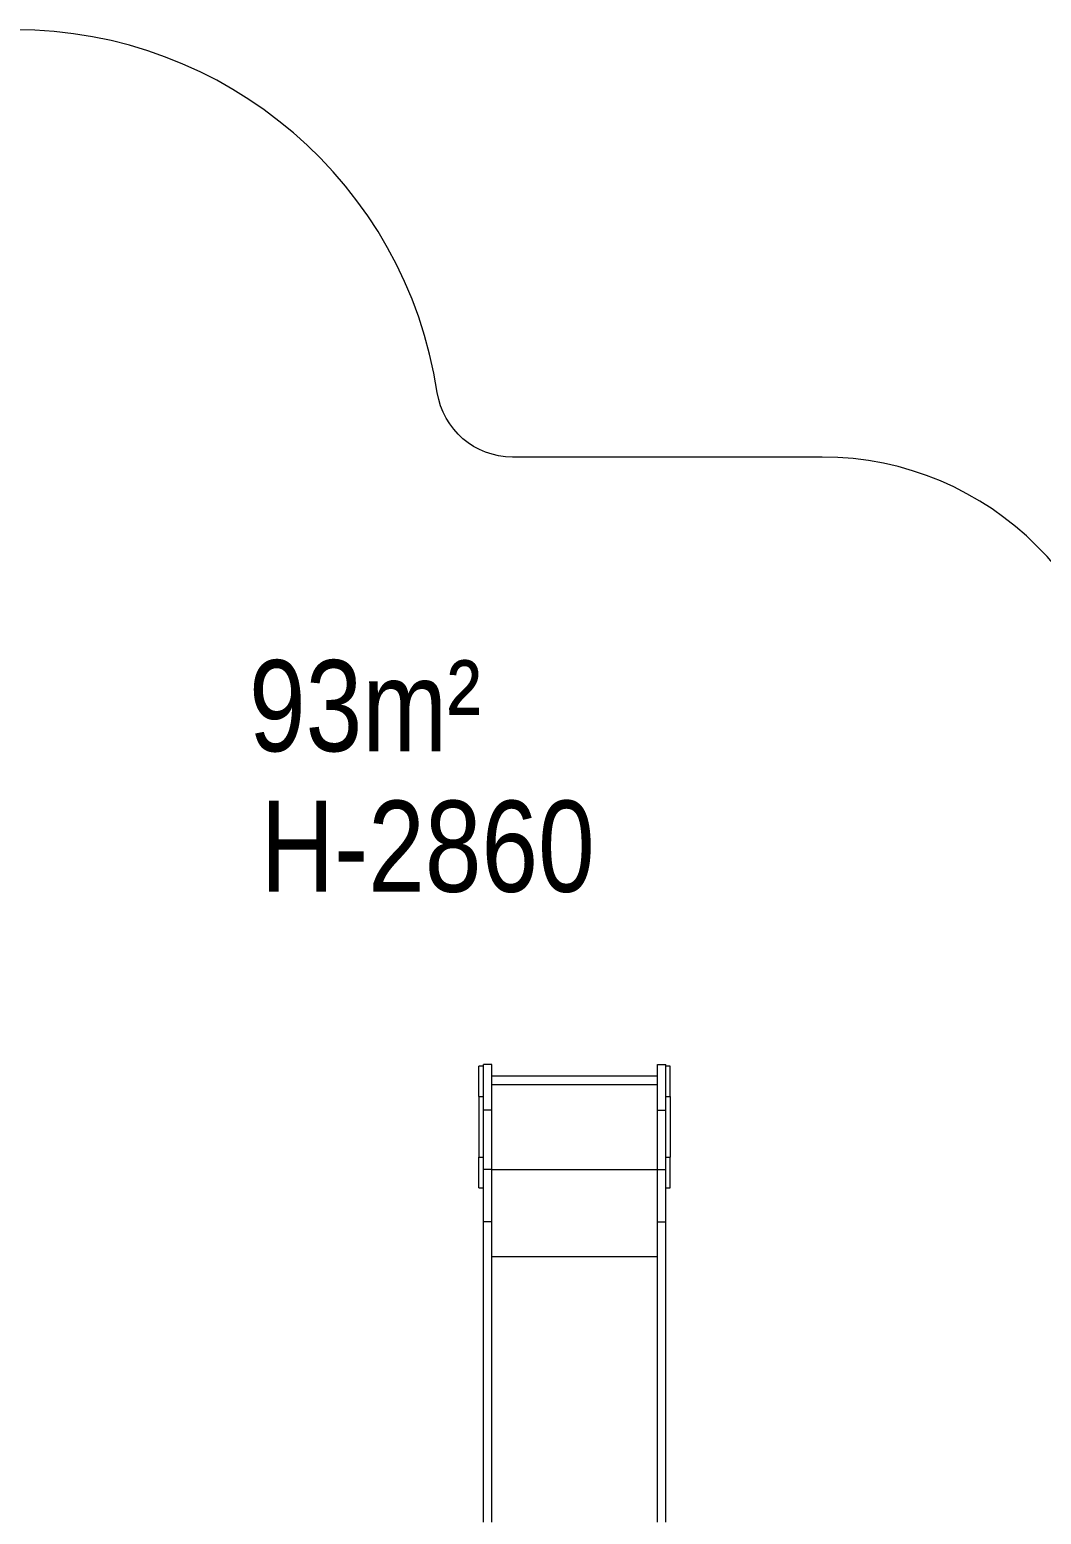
# Model space of a CAD drawing. Header units: millimetres. Extents: x -7735 to 7893, y -6545 to 6034.
# Drawn here: x -1390 to 1940, y 1147 to 6034 of the extents above; entities that cross this region are included whole.
import ezdxf

# ---------------------------------------------------------------- set-up
doc = ezdxf.new("R2010")
doc.units = ezdxf.units.MM
for name, color, linetype in [('DIKOM_ЗОНА', 80, 'Continuous'), ('DIKOM_ОБЪЕКТ', 7, 'Continuous'), ('DIKOM_РАЗМЕР_ОБЪЕКТА', 7, 'Continuous')]:
    doc.layers.add(name, color=color, linetype=linetype)
doc.styles.add('style1', font='arial.ttf', dxfattribs={"width": 0.8})

msp = doc.modelspace()

# ---------------------------------------------------------------- linework, layer by layer
at = {"layer": 'DIKOM_ЗОНА', "color": 3, "lineweight": 15}
msp.add_lwpolyline([(2218.81, 3627.232, 0.41421356), (1218.81, 4627.232), (198.813, 4627.232, -0.3705086), (-48.324, 4839.505, 0.3705086), (-1438.845, 6033.862), (-2501.19, 6033.862, 0.41421356), (-4001.19, 4533.862), (-4001.19, 3108.678, -0.19840083), (-4074.066, 2932.25), (-5675.304, 1324.696, 0.41306094), (-5675.304, -792.445), (-4074.066, -2400, -0.19840083), (-4001.19, -2576.428), (-4001.19, -4001.612, 0.41421356), (-2501.19, -5501.612), (-1438.845, -5501.612, 0.3705086), (-48.324, -4307.254, -0.3705086)], format="xyb", dxfattribs=at)
at = {"layer": 'DIKOM_ОБЪЕКТ', "color": 7, "linetype": 'Continuous', "lineweight": 15}
for p, q in [((103.81, 2622.234), (88.81, 2622.234)), ((88.81, 2522.232), (88.81, 2622.234)), ((130.81, 2627.234), (103.81, 2627.234)), ((103.81, 2627.232), (103.81, 2627.234)), ((130.81, 2627.232), (103.81, 2627.232)), ((103.81, 2477.229), (103.81, 2627.232)), ((130.81, 2627.232), (130.81, 2627.234)), ((130.81, 2477.229), (130.81, 2627.232)), ((676.81, 2627.234), (703.81, 2627.234)), ((676.81, 2627.232), (676.81, 2627.234)), ((676.81, 2627.232), (703.81, 2627.232)), ((676.81, 2477.229), (676.81, 2627.232)), ((703.81, 2627.232), (703.81, 2627.234)), ((703.81, 2477.229), (703.81, 2627.232)), ((718.81, 2622.234), (703.81, 2622.234)), ((718.81, 2522.232), (718.81, 2622.234)), ((676.81, 2589.234), (130.81, 2589.234)), ((130.81, 2562.233), (676.81, 2562.233)), ((88.81, 2522.232), (103.81, 2522.232)), ((88.81, 2522.232), (88.81, 2322.232)), ((703.81, 2522.232), (718.81, 2522.232)), ((718.81, 2522.232), (718.81, 2322.232)), ((130.81, 2477.229), (103.81, 2477.229)), ((103.81, 2282.229), (103.81, 2477.229)), ((130.81, 2282.229), (130.81, 2477.229)), ((676.81, 2477.229), (703.81, 2477.229)), ((676.81, 2282.229), (676.81, 2477.229)), ((703.81, 2282.229), (703.81, 2477.229)), ((88.81, 2322.232), (103.81, 2322.232)), ((88.81, 2222.234), (88.81, 2322.232)), ((703.81, 2322.232), (718.81, 2322.232)), ((718.81, 2222.234), (718.81, 2322.232)), ((130.81, 2282.229), (103.81, 2282.229)), ((103.81, 2110.155), (103.81, 2282.229)), ((130.81, 2282.233), (676.81, 2282.233)), ((130.81, 2110.155), (130.81, 2282.229)), ((676.81, 2282.229), (703.81, 2282.229)), ((676.81, 2110.155), (676.81, 2282.229)), ((703.81, 2110.155), (703.81, 2282.229)), ((88.81, 2222.234), (103.81, 2222.234)), ((703.81, 2222.234), (718.81, 2222.234)), ((130.81, 2110.155), (103.81, 2110.155)), ((103.81, 1121.372), (103.81, 2110.155)), ((130.81, 1121.372), (130.81, 2110.155)), ((676.81, 2110.155), (703.81, 2110.155)), ((676.81, 1121.372), (676.81, 2110.155)), ((703.81, 1121.372), (703.81, 2110.155)), ((130.81, 1995.443), (676.81, 1995.443))]:
    msp.add_line(p, q, dxfattribs=at)

# ---------------------------------------------------------------- texts
at = {"layer": 'DIKOM_РАЗМЕР_ОБЪЕКТА', "insert": (-668.266, 3958.756), "char_height": 300, "attachment_point": 1, "style": 'style1'}
msp.add_mtext_dynamic_manual_height_columns('93m²', width=5885.53069, gutter_width=20, heights=[0], dxfattribs=at)
at = {"layer": 'DIKOM_РАЗМЕР_ОБЪЕКТА', "insert": (-629.647, 3496.104), "char_height": 300, "width": 1252.54025, "attachment_point": 1, "style": 'style1'}
msp.add_mtext('H-2860', dxfattribs=at)

doc.saveas('drawing.dxf')
